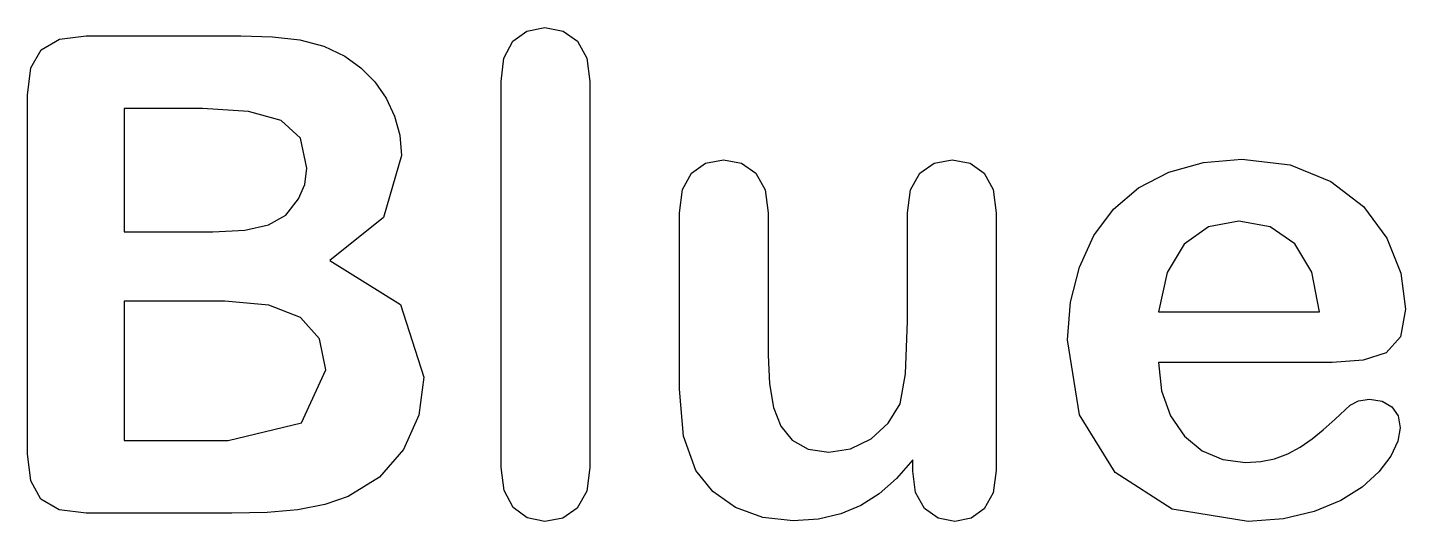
# Model space of a CAD drawing. Extents: x 0 to 18.7, y 0 to 6.7.
import ezdxf

# ---------------------------------------------------------------- set-up
doc = ezdxf.new("R2010")
doc.units = 0
doc.layers.add('Layer_1', color=7, linetype='CONTINUOUS')

msp = doc.modelspace()

# ---------------------------------------------------------------- linework, layer by layer
at = {"layer": 'Layer_1', "color": 7}
for points in [[(2.769306, 0.110256), (1.781528, 0.110256), (0.79375, 0.110256), (0.426641, 0.157661), (0.1808, 0.299872), (0.045201, 0.550124), (0, 0.912825), (0, 3.342584), (0, 5.772339), (0.046301, 6.139442), (0.185208, 6.385289), (0.432153, 6.527498), (0.79375, 6.574909), (1.84106, 6.574909), (2.888369, 6.574909), (3.320519, 6.560572), (3.690939, 6.517578), (4.012844, 6.433789), (4.299481, 6.297092), (4.515553, 6.141647), (4.705175, 5.948725), (4.860612, 5.729337), (4.974167, 5.485703), (5.043616, 5.226629), (5.066786, 4.952128), (4.824247, 4.112074), (4.096647, 3.532197), (5.052449, 2.934676), (5.371056, 1.953517), (5.301598, 1.437578), (5.093245, 0.974558), (4.76692, 0.598627), (4.343592, 0.335147), (4.026086, 0.229314), (3.664495, 0.158758), (3.248874, 0.12238), (2.76932, 0.110244)], [(6.416147, 0.732025), (6.416147, 3.342581), (6.416147, 5.953136), (6.455833, 6.270633), (6.574897, 6.499942), (6.765617, 6.638843), (7.011458, 6.68515), (7.258403, 6.638843), (7.452431, 6.499942), (7.578107, 6.272838), (7.62, 5.953136), (7.62, 3.342581), (7.62, 0.732025), (7.577003, 0.41122), (7.448022, 0.180811), (7.255095, 0.045212), (7.011458, 0.000011), (6.771129, 0.047416), (6.579306, 0.189631), (6.456937, 0.420037), (6.416147, 0.732025)], [(1.309703, 5.591528), (1.309703, 4.755885), (1.309703, 3.920244), (1.909425, 3.920244), (2.509147, 3.920244), (2.942401, 3.943387), (3.263209, 4.012842), (3.500227, 4.147335), (3.673314, 4.365619), (3.755994, 4.561848), (3.783567, 4.780133), (3.696473, 5.186926), (3.4352, 5.428364), (2.995326, 5.550727), (2.372456, 5.591522), (1.841085, 5.591522), (1.309714, 5.591522)], [(11.994444, 0.679109), (11.994444, 0.756279), (11.994444, 0.83345), (11.772852, 0.582095), (11.540244, 0.374839), (11.291093, 0.213885), (11.019897, 0.101436), (10.717829, 0.031981), (10.376078, 0.008839), (9.961561, 0.05404), (9.591147, 0.189639), (9.285772, 0.404614), (9.057569, 0.687936), (8.888899, 1.155367), (8.832675, 1.790367), (8.832675, 2.983196), (8.832675, 4.176028), (8.873465, 4.491318), (8.995833, 4.714014), (9.185453, 4.849608), (9.427986, 4.894811), (9.674931, 4.849608), (9.868958, 4.714014), (9.994635, 4.489114), (10.036528, 4.176028), (10.036528, 3.212502), (10.036528, 2.248978), (10.054167, 1.863127), (10.107086, 1.543423), (10.205201, 1.290966), (10.358442, 1.098042), (10.575617, 0.978978), (10.856739, 0.939292), (11.152189, 0.98449), (11.430003, 1.120089), (11.662613, 1.328448), (11.82247, 1.591931), (11.898534, 1.999827), (11.923906, 2.712), (11.923906, 3.444014), (11.923906, 4.176028), (11.965796, 4.489114), (12.091475, 4.714014), (12.2844, 4.849608), (12.528039, 4.894811), (12.77057, 4.849608), (12.960192, 4.714014), (13.082558, 4.491318), (13.12335, 4.176028), (13.12335, 2.431982), (13.12335, 0.687936), (13.083659, 0.386975), (12.9646, 0.172), (12.787108, 0.043016), (12.563317, 0.00002), (12.337313, 0.044117), (12.153211, 0.176409), (12.034147, 0.392484), (11.994461, 0.679117)], [(17.678578, 2.151956), (16.501181, 2.151956), (15.323786, 2.151956), (15.366777, 1.766104), (15.486944, 1.428761), (15.675458, 1.154255), (15.914689, 0.956922), (16.196908, 0.837859), (16.505592, 0.798172), (16.711744, 0.810308), (16.898056, 0.846686), (17.075545, 0.912834), (17.246425, 1.005436), (17.407376, 1.118989), (17.555106, 1.239153), (17.71716, 1.384673), (17.921111, 1.574292), (18.033557, 1.633821), (18.185694, 1.653661), (18.353261, 1.62829), (18.485556, 1.552222), (18.571543, 1.429851), (18.600208, 1.265592), (18.568235, 1.088099), (18.472328, 0.881944), (18.311371, 0.669174), (18.084272, 0.463022), (17.794328, 0.281122), (17.436042, 0.132292), (17.018217, 0.033074), (16.540869, 0), (15.510095, 0.165365), (14.737292, 0.661458), (14.254426, 1.440877), (14.093472, 2.456217), (14.133161, 2.969946), (14.252222, 3.443994), (14.447353, 3.869529), (14.715244, 4.228925), (15.054792, 4.516656), (15.464897, 4.727222), (15.934529, 4.859511), (16.452675, 4.903611), (17.107515, 4.828644), (17.660939, 4.60375), (18.104112, 4.2642), (18.419411, 3.836458), (18.607921, 3.360206), (18.670764, 2.875139), (18.605717, 2.500311), (18.410592, 2.284236), (18.097497, 2.185015), (17.678578, 2.151944)], [(15.323786, 2.835453), (16.415193, 2.835453), (17.506597, 2.835453), (17.400761, 3.374537), (17.171458, 3.757083), (16.838524, 3.988593), (16.412986, 4.065764), (16.002881, 3.98749), (15.672153, 3.752675), (15.441744, 3.369028), (15.323786, 2.835453)], [(2.672306, 2.980972), (1.991004, 2.980972), (1.309703, 2.980972), (1.309703, 2.037292), (1.309703, 1.093611), (2.013052, 1.093611), (2.716403, 1.093611), (3.711894, 1.33284), (4.043731, 2.050522), (3.957738, 2.472752), (3.699772, 2.760486), (3.270922, 2.925849), (2.672306, 2.980972)]]:
    msp.add_lwpolyline(points, dxfattribs=at)

doc.saveas('drawing.dxf')
